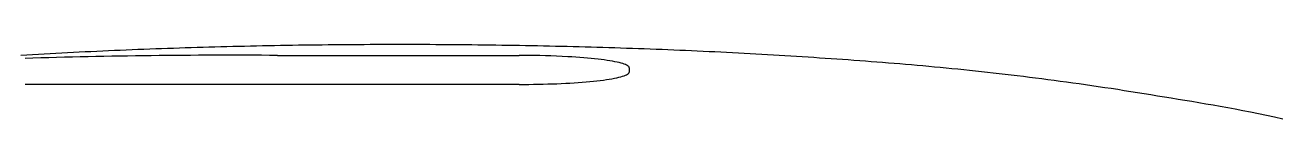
# Model space of a CAD drawing. Header units: millimetres. Extents: x 5 to 292, y 5 to 205.
# Drawn here: x 147.36 to 163.32, y 85.05 to 86 of the extents above; entities that cross this region are included whole.
import ezdxf

# ---------------------------------------------------------------- set-up
doc = ezdxf.new("R2010")
doc.units = ezdxf.units.MM
doc.layers.add('Visible', color=7, linetype='CONTINUOUS')

msp = doc.modelspace()

# ---------------------------------------------------------------- linework, layer by layer
at = {"layer": 'Visible'}
for p, q in [((150.5761, 85.8534), (153.66, 85.8534)), ((155.06, 85.6968), (155.06, 85.6409)), ((153.66, 85.4843), (147.36, 85.4843))]:
    msp.add_line(p, q, dxfattribs=at)
for points in [[(147.308, 85.8567), (147.3822, 85.8612), (147.4563, 85.8655), (147.5306, 85.8698), (147.6048, 85.874), (147.6791, 85.8781), (147.7534, 85.8821), (147.8278, 85.886), (147.9022, 85.8899), (147.9767, 85.8937), (148.0512, 85.8974), (148.1258, 85.9011), (148.2005, 85.9047), (148.2752, 85.9082), (148.3499, 85.9116), (148.4248, 85.915), (148.4997, 85.9183), (148.5746, 85.9215), (148.6496, 85.9247), (148.7247, 85.9278), (148.7998, 85.9308), (148.8749, 85.9337), (148.9502, 85.9366), (149.0254, 85.9394), (149.1007, 85.9422), (149.1761, 85.9448), (149.2515, 85.9474), (149.327, 85.95), (149.4025, 85.9524), (149.478, 85.9548), (149.5536, 85.9571), (149.6292, 85.9594), (149.7049, 85.9616), (149.7806, 85.9637), (149.8563, 85.9657), (149.9321, 85.9677), (150.0079, 85.9696), (150.0837, 85.9714), (150.1596, 85.9732), (150.2355, 85.9749), (150.3115, 85.9765), (150.3874, 85.9781), (150.4634, 85.9796), (150.5394, 85.981), (150.6155, 85.9824), (150.6916, 85.9837), (150.7677, 85.9849), (150.8438, 85.9861), (150.9199, 85.9872), (150.9961, 85.9882), (151.0723, 85.9891), (151.1485, 85.99), (151.2247, 85.9908), (151.3009, 85.9916), (151.3772, 85.9923), (151.4534, 85.9929), (151.5297, 85.9935), (151.606, 85.9939), (151.6823, 85.9944), (151.7586, 85.9947), (151.8349, 85.995), (151.9112, 85.9952), (151.9875, 85.9954), (152.0639, 85.9955), (152.1402, 85.9955), (152.2165, 85.9955), (152.2929, 85.9954), (152.3692, 85.9952), (152.4455, 85.9949), (152.5218, 85.9946), (152.5982, 85.9943), (152.6745, 85.9938), (152.7508, 85.9933), (152.8271, 85.9928), (152.9034, 85.9921), (152.9797, 85.9915), (153.0559, 85.9907), (153.1321, 85.9899), (153.2083, 85.989), (153.2845, 85.988), (153.3606, 85.987), (153.4368, 85.9859), (153.5128, 85.9848), (153.5889, 85.9836), (153.6649, 85.9823), (153.7409, 85.9809), (153.8169, 85.9795), (153.8928, 85.978), (153.9687, 85.9765), (154.0446, 85.9749), (154.1205, 85.9732), (154.1963, 85.9714), (154.272, 85.9696), (154.3478, 85.9677), (154.4235, 85.9658), (154.4992, 85.9637), (154.5748, 85.9616), (154.6504, 85.9595), (154.726, 85.9572), (154.8015, 85.9549), (154.877, 85.9525), (154.9524, 85.9501), (155.0278, 85.9476), (155.1032, 85.945), (155.1785, 85.9423), (155.2538, 85.9396), (155.3291, 85.9368), (155.4043, 85.9339), (155.4794, 85.931), (155.5545, 85.9279), (155.6296, 85.9248), (155.7047, 85.9217), (155.7796, 85.9184), (155.8546, 85.9151), (155.9295, 85.9117), (156.0043, 85.9083), (156.0791, 85.9048), (156.1539, 85.9012), (156.2286, 85.8975), (156.3033, 85.8937), (156.3779, 85.8899), (156.4524, 85.886), (156.5269, 85.882), (156.6014, 85.8779), (156.6758, 85.8738), (156.7502, 85.8696), (156.8245, 85.8653), (156.8987, 85.861), (156.9728, 85.8566), (157.0467, 85.8521), (157.1205, 85.8476), (157.1942, 85.8431), (157.2678, 85.8385), (157.3412, 85.8339), (157.4146, 85.8292), (157.4878, 85.8244), (157.5611, 85.8196), (157.6342, 85.8146), (157.7073, 85.8097), (157.7804, 85.8046), (157.8534, 85.7994), (157.9264, 85.7942), (157.9994, 85.7889), (158.0724, 85.7835), (158.1454, 85.7779), (158.2185, 85.7723), (158.2916, 85.7666), (158.3647, 85.7608), (158.4379, 85.7548), (158.5112, 85.7488), (158.5846, 85.7426), (158.658, 85.7363), (158.7316, 85.7298), (158.8052, 85.7233), (158.879, 85.7166), (158.953, 85.7097), (159.027, 85.7027), (159.1013, 85.6956), (159.1757, 85.6883), (159.2503, 85.6809), (159.325, 85.6733), (159.4, 85.6656), (159.4752, 85.6577), (159.5506, 85.6496), (159.6263, 85.6413), (159.7022, 85.6329), (159.7783, 85.6243), (159.8547, 85.6155), (159.9314, 85.6065), (160.0084, 85.5974), (160.0857, 85.588), (160.1633, 85.5785), (160.2413, 85.5687), (160.3195, 85.5587), (160.3981, 85.5486), (160.4771, 85.5382), (160.5564, 85.5276), (160.6361, 85.5168), (160.7162, 85.5057), (160.7967, 85.4944), (160.8776, 85.4829), (160.9589, 85.4712), (161.0407, 85.4592), (161.1229, 85.447), (161.2055, 85.4345), (161.2886, 85.4218), (161.3722, 85.4089), (161.4563, 85.3956), (161.5409, 85.3821), (161.626, 85.3684), (161.7116, 85.3544), (161.7974, 85.3403), (161.8836, 85.3263), (161.9701, 85.3123), (162.057, 85.2981), (162.1446, 85.2838), (162.233, 85.2692), (162.3221, 85.2543), (162.4123, 85.239), (162.5035, 85.2233), (162.596, 85.2069), (162.6898, 85.19), (162.7851, 85.1723), (162.882, 85.1538), (162.9806, 85.1345), (163.0811, 85.1143), (163.1835, 85.0931), (163.288, 85.0708), (163.3947, 85.0473)], [(153.7078, 85.8533), (153.7049, 85.8533), (153.7019, 85.8533), (153.6989, 85.8533), (153.6959, 85.8533), (153.6929, 85.8533), (153.6899, 85.8533), (153.6869, 85.8534), (153.6839, 85.8534), (153.6809, 85.8534), (153.678, 85.8534), (153.675, 85.8534), (153.672, 85.8534), (153.669, 85.8534), (153.666, 85.8534), (153.663, 85.8534), (153.66, 85.8534)], [(155.06, 85.6968), (155.0587, 85.7035), (155.0549, 85.7102), (155.0485, 85.7169), (155.0395, 85.7235), (155.028, 85.7301), (155.014, 85.7366), (154.9975, 85.7431), (154.9785, 85.7494), (154.9572, 85.7557), (154.9334, 85.7619), (154.9073, 85.7679), (154.8789, 85.7738), (154.8483, 85.7796), (154.8155, 85.7852), (154.7806, 85.7907), (154.7436, 85.7959), (154.7046, 85.801), (154.6637, 85.806), (154.621, 85.8107), (154.5765, 85.8152), (154.5303, 85.8194), (154.4825, 85.8235), (154.4332, 85.8273), (154.3825, 85.8309), (154.3304, 85.8343), (154.2772, 85.8373)], [(153.66, 85.4843), (153.7211, 85.4844), (153.782, 85.4848), (153.8428, 85.4856), (153.9031, 85.4866), (153.963, 85.488), (154.0224, 85.4896), (154.081, 85.4915), (154.1388, 85.4937), (154.1958, 85.4962), (154.2517, 85.4989), (154.3065, 85.5019), (154.36, 85.5052), (154.4122, 85.5088), (154.463, 85.5126), (154.5123, 85.5166), (154.5599, 85.5209), (154.6058, 85.5254), (154.65, 85.5301), (154.6922, 85.5351), (154.7325, 85.5402), (154.7707, 85.5455), (154.8068, 85.551), (154.8408, 85.5567), (154.8725, 85.5626), (154.9018, 85.5685), (154.9288, 85.5747), (154.9534, 85.5809), (154.9756, 85.5873), (154.9952, 85.5938), (155.0123, 85.6003), (155.0268, 85.607), (155.0387, 85.6137), (155.048, 85.6204), (155.0547, 85.6272), (155.0587, 85.634), (155.06, 85.6409)]]:
    msp.add_lwpolyline(points, dxfattribs=at)
for centre, radius, start, end in [((149.9518, 3.8828), 81.973, 89.5636, 91.8118), ((153.6746, 74.4941), 11.3592, 86.9592, 89.8323)]:
    msp.add_arc(centre, radius, start, end, dxfattribs=at)

doc.saveas('drawing.dxf')
